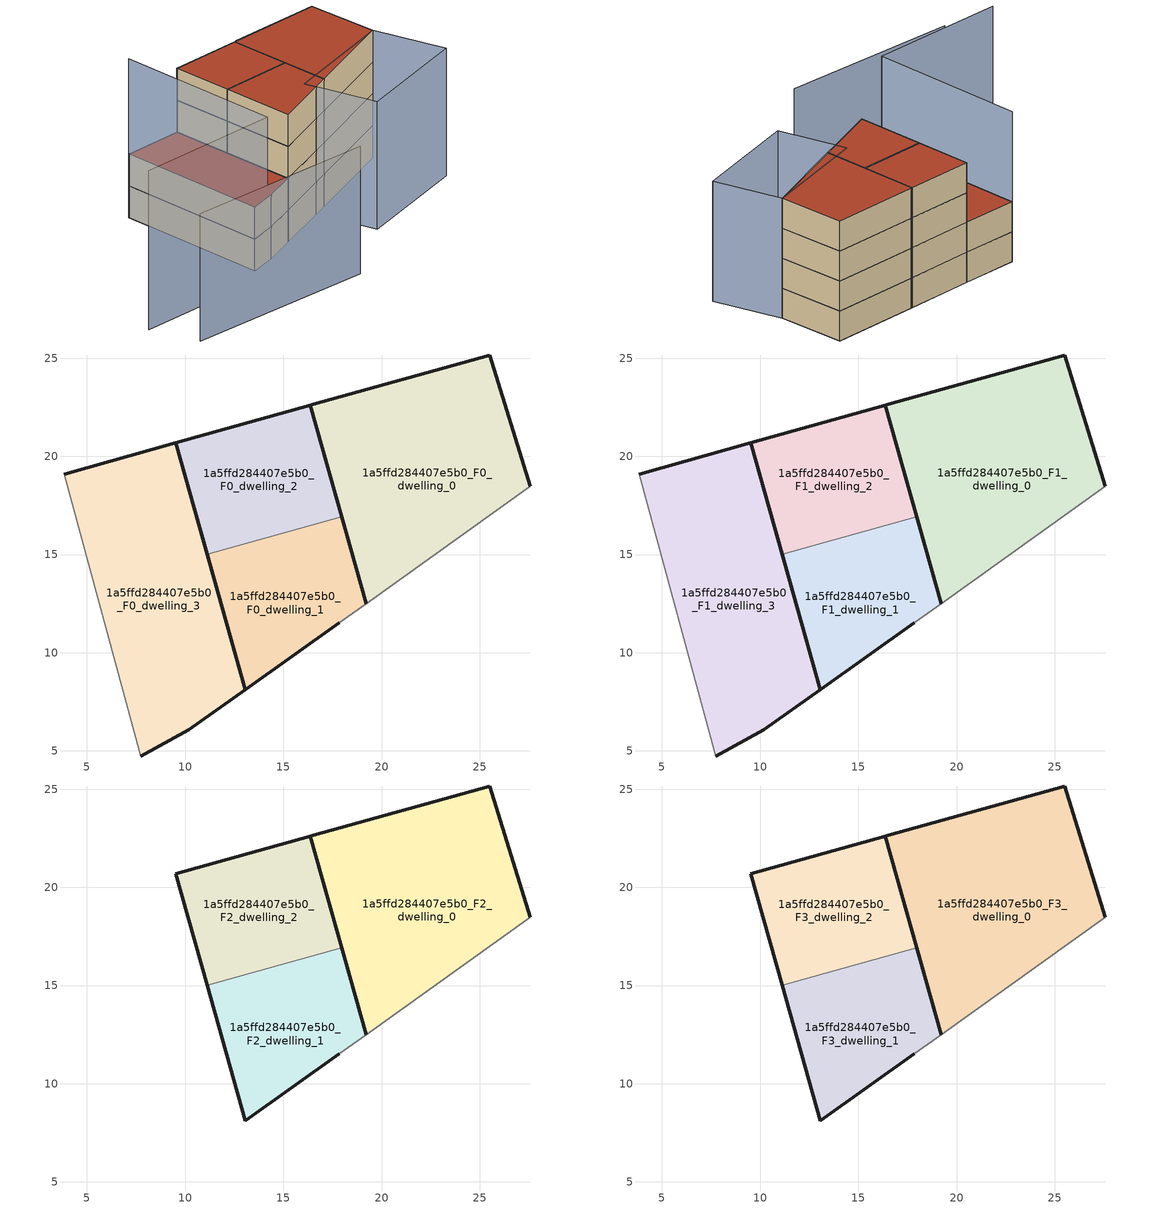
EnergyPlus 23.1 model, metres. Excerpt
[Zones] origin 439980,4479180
1a5ffd284407e5b0_F0_dwelling_0
 floor ground (EU_floor_Construction): 27.57,18.48 25.51,25.16 16.52,22.64 16.38,22.6 19.22,12.5 z0
 wall outside (EU_wall_Construction): 19.22,12.5 16.38,22.6 16.52,22.64 25.51,25.16 27.57,18.48 z0:3
 wall adiabatic (EU_wall_Construction): 27.57,18.48 19.22,12.5 z0:3
1a5ffd284407e5b0_F0_dwelling_1
 floor ground (EU_floor_Construction): 17.86,11.52 19.22,12.5 17.97,16.94 11.12,15.01 13.05,8.12 z0
 wall outside (EU_wall_Construction): 17.97,16.94 19.22,12.5 / 17.86,11.52 13.05,8.12 11.12,15.01 z0:3
 wall adiabatic (EU_wall_Construction): 19.22,12.5 17.86,11.52 z0:3
 wall to 1a5ffd284407e5b0_F0_dwelling_2 (EU_wall_Construction): 11.12,15.01 17.97,16.94 z0:3
1a5ffd284407e5b0_F0_dwelling_2
 floor ground (EU_floor_Construction): 17.97,16.94 16.38,22.6 9.53,20.68 11.12,15.01 z0
 wall outside (EU_wall_Construction): 11.12,15.01 9.53,20.68 16.38,22.6 17.97,16.94 z0:3
1a5ffd284407e5b0_F0_dwelling_3
 floor ground (EU_floor_Construction): 10.18,6.09 13.05,8.12 9.53,20.68 3.84,19.08 7.73,4.74 z0
 wall outside (EU_wall_Construction): 3.84,19.08 9.53,20.68 13.05,8.12 10.18,6.09 7.73,4.74 z0:3
 wall adiabatic (EU_wall_Construction): 7.73,4.74 3.84,19.08 z0:3
1a5ffd284407e5b0_F1_dwelling_0
 floor to 1a5ffd284407e5b0_F0_dwelling_0 (EU_floor_Construction): 27.57,18.48 25.51,25.16 16.52,22.64 16.38,22.6 19.22,12.5 z3
 wall outside (EU_wall_Construction): 19.22,12.5 16.38,22.6 16.52,22.64 25.51,25.16 27.57,18.48 z3:6
 wall adiabatic (EU_wall_Construction): 27.57,18.48 19.22,12.5 z3:6
1a5ffd284407e5b0_F1_dwelling_1
 floor to 1a5ffd284407e5b0_F0_dwelling_1 (EU_floor_Construction): 17.86,11.52 19.22,12.5 17.97,16.94 11.12,15.01 13.05,8.12 z3
 wall outside (EU_wall_Construction): 17.97,16.94 19.22,12.5 / 17.86,11.52 13.05,8.12 11.12,15.01 z3:6
 wall adiabatic (EU_wall_Construction): 19.22,12.5 17.86,11.52 z3:6
 wall to 1a5ffd284407e5b0_F1_dwelling_2 (EU_wall_Construction): 11.12,15.01 17.97,16.94 z3:6
1a5ffd284407e5b0_F1_dwelling_2
 floor to 1a5ffd284407e5b0_F0_dwelling_2 (EU_floor_Construction): 17.97,16.94 16.38,22.6 9.53,20.68 11.12,15.01 z3
 wall outside (EU_wall_Construction): 11.12,15.01 9.53,20.68 16.38,22.6 17.97,16.94 z3:6
1a5ffd284407e5b0_F1_dwelling_3
 floor to 1a5ffd284407e5b0_F0_dwelling_3 (EU_floor_Construction): 10.18,6.09 13.05,8.12 9.53,20.68 3.84,19.08 7.73,4.74 z3
 wall outside (EU_wall_Construction): 3.84,19.08 9.53,20.68 13.05,8.12 10.18,6.09 7.73,4.74 z3:6
 wall adiabatic (EU_wall_Construction): 7.73,4.74 3.84,19.08 z3:6
 roof outside (EU_roof_Construction): 9.53,20.68 13.05,8.12 10.18,6.09 7.73,4.74 3.84,19.08 z6
1a5ffd284407e5b0_F2_dwelling_0
 floor to 1a5ffd284407e5b0_F1_dwelling_0 (EU_floor_Construction): 27.57,18.48 25.51,25.16 16.52,22.64 16.38,22.6 19.22,12.5 z6
 wall outside (EU_wall_Construction): 19.22,12.5 16.38,22.6 16.52,22.64 25.51,25.16 27.57,18.48 z6:9
 wall adiabatic (EU_wall_Construction): 27.57,18.48 19.22,12.5 z6:9
1a5ffd284407e5b0_F2_dwelling_1
 floor to 1a5ffd284407e5b0_F1_dwelling_1 (EU_floor_Construction): 17.86,11.52 19.22,12.5 17.97,16.94 11.12,15.01 13.05,8.12 z6
 wall outside (EU_wall_Construction): 17.97,16.94 19.22,12.5 / 17.86,11.52 13.05,8.12 11.12,15.01 z6:9
 wall adiabatic (EU_wall_Construction): 19.22,12.5 17.86,11.52 z6:9
 wall to 1a5ffd284407e5b0_F2_dwelling_2 (EU_wall_Construction): 11.12,15.01 17.97,16.94 z6:9
1a5ffd284407e5b0_F2_dwelling_2
 floor to 1a5ffd284407e5b0_F1_dwelling_2 (EU_floor_Construction): 17.97,16.94 16.38,22.6 9.53,20.68 11.12,15.01 z6
 wall outside (EU_wall_Construction): 11.12,15.01 9.53,20.68 16.38,22.6 17.97,16.94 z6:9
1a5ffd284407e5b0_F3_dwelling_0
 floor to 1a5ffd284407e5b0_F2_dwelling_0 (EU_floor_Construction): 27.57,18.48 25.51,25.16 16.52,22.64 16.38,22.6 19.22,12.5 z9
 wall outside (EU_wall_Construction): 19.22,12.5 16.38,22.6 16.52,22.64 25.51,25.16 27.57,18.48 z9:12
 wall adiabatic (EU_wall_Construction): 27.57,18.48 19.22,12.5 z9:12
 roof outside (EU_roof_Construction): 25.51,25.16 27.57,18.48 19.22,12.5 16.38,22.6 16.52,22.64 z12
1a5ffd284407e5b0_F3_dwelling_1
 floor to 1a5ffd284407e5b0_F2_dwelling_1 (EU_floor_Construction): 17.86,11.52 19.22,12.5 17.97,16.94 11.12,15.01 13.05,8.12 z9
 wall outside (EU_wall_Construction): 17.97,16.94 19.22,12.5 / 17.86,11.52 13.05,8.12 11.12,15.01 z9:12
 wall adiabatic (EU_wall_Construction): 19.22,12.5 17.86,11.52 z9:12
 wall to 1a5ffd284407e5b0_F3_dwelling_2 (EU_wall_Construction): 11.12,15.01 17.97,16.94 z9:12
 roof outside (EU_roof_Construction): 17.97,16.94 19.22,12.5 17.86,11.52 13.05,8.12 11.12,15.01 z12
1a5ffd284407e5b0_F3_dwelling_2
 floor to 1a5ffd284407e5b0_F2_dwelling_2 (EU_floor_Construction): 17.97,16.94 16.38,22.6 9.53,20.68 11.12,15.01 z9
 wall outside (EU_wall_Construction): 11.12,15.01 9.53,20.68 16.38,22.6 17.97,16.94 z9:12
 roof outside (EU_roof_Construction): 16.38,22.6 17.97,16.94 11.12,15.01 9.53,20.68 z12
shading: -3.13,-4.51 15.15,-0.27 / 20.81,6.37 17.26,12.57 / 17.26,12.57 27.57,18.48 / 27.57,18.48 31.12,12.29 / 31.12,12.29 20.81,6.37 z0:12; 3.84,19.08 8.12,3.31 / 8.12,3.31 -5.78,-0.46 z0:15
[Building]
EU S2 Campaign: North Axis=0; Terrain=City; Solar Distribution=FullExterior
[Site:Location]
Madrid: Latitude=40.5; Longitude=-3.5; Time Zone=1; Elevation=609
[SizingPeriod:WeatherFileDays]
AnnualSizingPeriod: Begin Month=1; Begin Day of Month=1; End Month=12; End Day of Month=31; Day of Week for Start Day=Monday; Use Weather File Daylight Saving Period=No; Use Weather File Rain and Snow Indicators=No
[MATERIAL]
EU_InternalMass_Material: Roughness=MediumRough; Thickness=0.1; Conductivity=1; Density=1800; Specific Heat=900; Thermal Absorptance=0.9; Solar Absorptance=0.7; Visible Absorptance=0.7
[MATERIAL:NOMASS] Roughness=MediumRough; Thermal Absorptance=0.9; Solar Absorptance=0.7; Visible Absorptance=0.7
Name | Thermal Resistance
EU_wall_NoMass | 0.609216
EU_roof_NoMass | 0.513268
EU_floor_NoMass | 0.568163
[CONSTRUCTION]
EU_wall_Construction: EU_wall_NoMass
EU_roof_Construction: EU_roof_NoMass
EU_floor_Construction: EU_floor_NoMass
EU_InternalMass_Construction: EU_InternalMass_Material
[ZONE] Type=1; Multiplier=1; Ceiling Height=autocalculate; Floor Area=autocalculate; Part of Total Floor Area=Yes
Name | Volume
1a5ffd284407e5b0_F0_dwelling_0; 1a5ffd284407e5b0_F1_dwelling_0; 1a5ffd284407e5b0_F2_dwelling_0; 1a5ffd284407e5b0_F3_dwelling_0 | 251.455
1a5ffd284407e5b0_F0_dwelling_1 | 125.738
1a5ffd284407e5b0_F1_dwelling_1; 1a5ffd284407e5b0_F2_dwelling_1; 1a5ffd284407e5b0_F3_dwelling_1 | 125.739
1a5ffd284407e5b0_F0_dwelling_2; 1a5ffd284407e5b0_F1_dwelling_2; 1a5ffd284407e5b0_F2_dwelling_2; 1a5ffd284407e5b0_F3_dwelling_2 | 125.715
1a5ffd284407e5b0_F0_dwelling_3; 1a5ffd284407e5b0_F1_dwelling_3 | 251.416
[INTERNALMASS] Construction=EU_InternalMass_Construction
Name | Zone or ZoneList | Surface Area
1a5ffd284407e5b0_F0_dwelling_0_EU_InternalMass | 1a5ffd284407e5b0_F0_dwelling_0 | 83.8183
1a5ffd284407e5b0_F0_dwelling_1_EU_InternalMass | 1a5ffd284407e5b0_F0_dwelling_1 | 41.9127
1a5ffd284407e5b0_F0_dwelling_2_EU_InternalMass | 1a5ffd284407e5b0_F0_dwelling_2 | 41.9051
1a5ffd284407e5b0_F0_dwelling_3_EU_InternalMass | 1a5ffd284407e5b0_F0_dwelling_3 | 83.8053
1a5ffd284407e5b0_F1_dwelling_0_EU_InternalMass | 1a5ffd284407e5b0_F1_dwelling_0 | 83.8183
1a5ffd284407e5b0_F1_dwelling_1_EU_InternalMass | 1a5ffd284407e5b0_F1_dwelling_1 | 41.9127
1a5ffd284407e5b0_F1_dwelling_2_EU_InternalMass | 1a5ffd284407e5b0_F1_dwelling_2 | 41.9051
1a5ffd284407e5b0_F1_dwelling_3_EU_InternalMass | 1a5ffd284407e5b0_F1_dwelling_3 | 83.8053
1a5ffd284407e5b0_F2_dwelling_0_EU_InternalMass | 1a5ffd284407e5b0_F2_dwelling_0 | 83.8251
1a5ffd284407e5b0_F2_dwelling_1_EU_InternalMass | 1a5ffd284407e5b0_F2_dwelling_1 | 83.8079
1a5ffd284407e5b0_F2_dwelling_2_EU_InternalMass | 1a5ffd284407e5b0_F2_dwelling_2 | 83.818
1a5ffd284407e5b0_F3_dwelling_0_EU_InternalMass | 1a5ffd284407e5b0_F3_dwelling_0 | 83.8251
1a5ffd284407e5b0_F3_dwelling_1_EU_InternalMass | 1a5ffd284407e5b0_F3_dwelling_1 | 83.8079
1a5ffd284407e5b0_F3_dwelling_2_EU_InternalMass | 1a5ffd284407e5b0_F3_dwelling_2 | 83.818
[OTHEREQUIPMENT] Fuel Type=Electricity; Design Level Calculation Method=Watts/Area; Power per Zone Floor Area=1; Fraction Latent=0; Fraction Radiant=0; Fraction Lost=0; Carbon Dioxide Generation Rate=0; EndUse Subcategory=EU_Step8_InternalGains
Name | Zone or ZoneList or Space or SpaceList | Schedule
EU_Step8_InternalGain_1a5ffd284407e5b0_F0_dwelling_0_f000 | 1a5ffd284407e5b0_F0_dwelling_0 | EU_Step8_GainSchedule_1a5ffd284407e5b0_F0_dwelling_0_f000
EU_Step8_InternalGain_1a5ffd284407e5b0_F0_dwelling_1_f000 | 1a5ffd284407e5b0_F0_dwelling_1 | EU_Step8_GainSchedule_1a5ffd284407e5b0_F0_dwelling_1_f000
EU_Step8_InternalGain_1a5ffd284407e5b0_F0_dwelling_2_f000 | 1a5ffd284407e5b0_F0_dwelling_2 | EU_Step8_GainSchedule_1a5ffd284407e5b0_F0_dwelling_2_f000
EU_Step8_InternalGain_1a5ffd284407e5b0_F0_dwelling_3_f000 | 1a5ffd284407e5b0_F0_dwelling_3 | EU_Step8_GainSchedule_1a5ffd284407e5b0_F0_dwelling_3_f000
EU_Step8_InternalGain_1a5ffd284407e5b0_F1_dwelling_0_f000 | 1a5ffd284407e5b0_F1_dwelling_0 | EU_Step8_GainSchedule_1a5ffd284407e5b0_F1_dwelling_0_f000
EU_Step8_InternalGain_1a5ffd284407e5b0_F1_dwelling_1_f000 | 1a5ffd284407e5b0_F1_dwelling_1 | EU_Step8_GainSchedule_1a5ffd284407e5b0_F1_dwelling_1_f000
EU_Step8_InternalGain_1a5ffd284407e5b0_F1_dwelling_2_f000 | 1a5ffd284407e5b0_F1_dwelling_2 | EU_Step8_GainSchedule_1a5ffd284407e5b0_F1_dwelling_2_f000
EU_Step8_InternalGain_1a5ffd284407e5b0_F1_dwelling_3_f000 | 1a5ffd284407e5b0_F1_dwelling_3 | EU_Step8_GainSchedule_1a5ffd284407e5b0_F1_dwelling_3_f000
EU_Step8_InternalGain_1a5ffd284407e5b0_F2_dwelling_0_f000 | 1a5ffd284407e5b0_F2_dwelling_0 | EU_Step8_GainSchedule_1a5ffd284407e5b0_F2_dwelling_0_f000
EU_Step8_InternalGain_1a5ffd284407e5b0_F2_dwelling_1_f000 | 1a5ffd284407e5b0_F2_dwelling_1 | EU_Step8_GainSchedule_1a5ffd284407e5b0_F2_dwelling_1_f000
EU_Step8_InternalGain_1a5ffd284407e5b0_F2_dwelling_2_f000 | 1a5ffd284407e5b0_F2_dwelling_2 | EU_Step8_GainSchedule_1a5ffd284407e5b0_F2_dwelling_2_f000
EU_Step8_InternalGain_1a5ffd284407e5b0_F3_dwelling_0_f000 | 1a5ffd284407e5b0_F3_dwelling_0 | EU_Step8_GainSchedule_1a5ffd284407e5b0_F3_dwelling_0_f000
EU_Step8_InternalGain_1a5ffd284407e5b0_F3_dwelling_1_f000 | 1a5ffd284407e5b0_F3_dwelling_1 | EU_Step8_GainSchedule_1a5ffd284407e5b0_F3_dwelling_1_f000
EU_Step8_InternalGain_1a5ffd284407e5b0_F3_dwelling_2_f000 | 1a5ffd284407e5b0_F3_dwelling_2 | EU_Step8_GainSchedule_1a5ffd284407e5b0_F3_dwelling_2_f000
[ZONEVENTILATION:DESIGNFLOWRATE] Schedule=EU_AlwaysOn; Design Flow Rate Calculation Method=AirChanges/Hour; Air Changes per Hour=0.752966; Ventilation Type=Natural; Fan Pressure Rise=0; Fan Total Efficiency=1; Constant Term Coefficient=1; Temperature Term Coefficient=0; Velocity Term Coefficient=0; Velocity Squared Term Coefficient=0; Minimum Indoor Temperature=-100; Maximum Indoor Temperature=100; Delta Temperature=-100; Minimum Outdoor Temperature=-100; Maximum Outdoor Temperature=100; Maximum Wind Speed=40
Name | Zone or ZoneList or Space or SpaceList
EU_ConstantAir_1a5ffd284407e5b0_F0_dwelling_0 | 1a5ffd284407e5b0_F0_dwelling_0
EU_ConstantAir_1a5ffd284407e5b0_F0_dwelling_1 | 1a5ffd284407e5b0_F0_dwelling_1
EU_ConstantAir_1a5ffd284407e5b0_F0_dwelling_2 | 1a5ffd284407e5b0_F0_dwelling_2
EU_ConstantAir_1a5ffd284407e5b0_F0_dwelling_3 | 1a5ffd284407e5b0_F0_dwelling_3
EU_ConstantAir_1a5ffd284407e5b0_F1_dwelling_0 | 1a5ffd284407e5b0_F1_dwelling_0
EU_ConstantAir_1a5ffd284407e5b0_F1_dwelling_1 | 1a5ffd284407e5b0_F1_dwelling_1
EU_ConstantAir_1a5ffd284407e5b0_F1_dwelling_2 | 1a5ffd284407e5b0_F1_dwelling_2
EU_ConstantAir_1a5ffd284407e5b0_F1_dwelling_3 | 1a5ffd284407e5b0_F1_dwelling_3
EU_ConstantAir_1a5ffd284407e5b0_F2_dwelling_0 | 1a5ffd284407e5b0_F2_dwelling_0
EU_ConstantAir_1a5ffd284407e5b0_F2_dwelling_1 | 1a5ffd284407e5b0_F2_dwelling_1
EU_ConstantAir_1a5ffd284407e5b0_F2_dwelling_2 | 1a5ffd284407e5b0_F2_dwelling_2
EU_ConstantAir_1a5ffd284407e5b0_F3_dwelling_0 | 1a5ffd284407e5b0_F3_dwelling_0
EU_ConstantAir_1a5ffd284407e5b0_F3_dwelling_1 | 1a5ffd284407e5b0_F3_dwelling_1
EU_ConstantAir_1a5ffd284407e5b0_F3_dwelling_2 | 1a5ffd284407e5b0_F3_dwelling_2
[HVACTEMPLATE:THERMOSTAT] Constant Heating Setpoint=20; Constant Cooling Setpoint=50
EU_HeatOnly_1a5ffd284407e5b0_F0_dwelling_0; EU_HeatOnly_1a5ffd284407e5b0_F0_dwelling_1; EU_HeatOnly_1a5ffd284407e5b0_F0_dwelling_2; EU_HeatOnly_1a5ffd284407e5b0_F0_dwelling_3; EU_HeatOnly_1a5ffd284407e5b0_F1_dwelling_0; EU_HeatOnly_1a5ffd284407e5b0_F1_dwelling_1; EU_HeatOnly_1a5ffd284407e5b0_F1_dwelling_2; EU_HeatOnly_1a5ffd284407e5b0_F1_dwelling_3; EU_HeatOnly_1a5ffd284407e5b0_F2_dwelling_0; EU_HeatOnly_1a5ffd284407e5b0_F2_dwelling_1; EU_HeatOnly_1a5ffd284407e5b0_F2_dwelling_2; EU_HeatOnly_1a5ffd284407e5b0_F3_dwelling_0; EU_HeatOnly_1a5ffd284407e5b0_F3_dwelling_1; EU_HeatOnly_1a5ffd284407e5b0_F3_dwelling_2
[HVACTEMPLATE:ZONE:IDEALLOADSAIRSYSTEM] System Availability Schedule=EU_AlwaysOn; Maximum Heating Supply Air Temperature=50; Minimum Cooling Supply Air Temperature=13; Maximum Heating Supply Air Humidity Ratio=0.0156; Minimum Cooling Supply Air Humidity Ratio=0.0077; Heating Limit=NoLimit; Cooling Limit=NoLimit; Heating Availability Schedule=EU_AlwaysOn; Cooling Availability Schedule=EU_CoolingOff; Dehumidification Control Type=ConstantSensibleHeatRatio; Cooling Sensible Heat Ratio=0.7; Dehumidification Setpoint=60; Humidification Control Type=None; Humidification Setpoint=30; Outdoor Air Method=None; Outdoor Air Flow Rate per Person=0.00944; Outdoor Air Flow Rate per Zone Floor Area=0; Outdoor Air Flow Rate per Zone=0; Demand Controlled Ventilation Type=None; Outdoor Air Economizer Type=NoEconomizer; Heat Recovery Type=None; Sensible Heat Recovery Effectiveness=0.7; Latent Heat Recovery Effectiveness=0.65
Name | Template Thermostat
1a5ffd284407e5b0_F0_dwelling_0 | EU_HeatOnly_1a5ffd284407e5b0_F0_dwelling_0
1a5ffd284407e5b0_F0_dwelling_1 | EU_HeatOnly_1a5ffd284407e5b0_F0_dwelling_1
1a5ffd284407e5b0_F0_dwelling_2 | EU_HeatOnly_1a5ffd284407e5b0_F0_dwelling_2
1a5ffd284407e5b0_F0_dwelling_3 | EU_HeatOnly_1a5ffd284407e5b0_F0_dwelling_3
1a5ffd284407e5b0_F1_dwelling_0 | EU_HeatOnly_1a5ffd284407e5b0_F1_dwelling_0
1a5ffd284407e5b0_F1_dwelling_1 | EU_HeatOnly_1a5ffd284407e5b0_F1_dwelling_1
1a5ffd284407e5b0_F1_dwelling_2 | EU_HeatOnly_1a5ffd284407e5b0_F1_dwelling_2
1a5ffd284407e5b0_F1_dwelling_3 | EU_HeatOnly_1a5ffd284407e5b0_F1_dwelling_3
1a5ffd284407e5b0_F2_dwelling_0 | EU_HeatOnly_1a5ffd284407e5b0_F2_dwelling_0
1a5ffd284407e5b0_F2_dwelling_1 | EU_HeatOnly_1a5ffd284407e5b0_F2_dwelling_1
1a5ffd284407e5b0_F2_dwelling_2 | EU_HeatOnly_1a5ffd284407e5b0_F2_dwelling_2
1a5ffd284407e5b0_F3_dwelling_0 | EU_HeatOnly_1a5ffd284407e5b0_F3_dwelling_0
1a5ffd284407e5b0_F3_dwelling_1 | EU_HeatOnly_1a5ffd284407e5b0_F3_dwelling_1
1a5ffd284407e5b0_F3_dwelling_2 | EU_HeatOnly_1a5ffd284407e5b0_F3_dwelling_2
[SIZING:ZONE] Zone Cooling Design Supply Air Temperature Input Method=SupplyAirTemperature; Zone Cooling Design Supply Air Temperature=13; Zone Heating Design Supply Air Temperature Input Method=SupplyAirTemperature; Zone Heating Design Supply Air Temperature=50; Zone Cooling Design Supply Air Humidity Ratio=0.008; Zone Heating Design Supply Air Humidity Ratio=0.008; Cooling Design Air Flow Method=DesignDay; Cooling Design Air Flow Rate=0; Cooling Minimum Air Flow per Zone Floor Area=0.000762; Cooling Minimum Air Flow=0; Cooling Minimum Air Flow Fraction=0.2; Heating Design Air Flow Method=DesignDay; Heating Design Air Flow Rate=0; Heating Maximum Air Flow per Zone Floor Area=0.002032; Heating Maximum Air Flow=0.141576; Heating Maximum Air Flow Fraction=0.3; Account for Dedicated Outdoor Air System=No; Dedicated Outdoor Air System Control Strategy=NeutralSupplyAir; Dedicated Outdoor Air Low Setpoint Temperature for Design=autosize; Dedicated Outdoor Air High Setpoint Temperature for Design=autosize; Zone Load Sizing Method=Sensible Load Only No Latent Load; Zone Latent Cooling Design Supply Air Humidity Ratio Input Method=HumidityRatioDifference; Zone Cooling Design Supply Air Humidity Ratio Difference=0.005; Zone Latent Heating Design Supply Air Humidity Ratio Input Method=HumidityRatioDifference; Zone Humidification Design Supply Air Humidity Ratio Difference=0.005
1a5ffd284407e5b0_F0_dwelling_0; 1a5ffd284407e5b0_F0_dwelling_1; 1a5ffd284407e5b0_F0_dwelling_2; 1a5ffd284407e5b0_F0_dwelling_3; 1a5ffd284407e5b0_F1_dwelling_0; 1a5ffd284407e5b0_F1_dwelling_1; 1a5ffd284407e5b0_F1_dwelling_2; 1a5ffd284407e5b0_F1_dwelling_3; 1a5ffd284407e5b0_F2_dwelling_0; 1a5ffd284407e5b0_F2_dwelling_1; 1a5ffd284407e5b0_F2_dwelling_2; 1a5ffd284407e5b0_F3_dwelling_0; 1a5ffd284407e5b0_F3_dwelling_1; 1a5ffd284407e5b0_F3_dwelling_2
[SCHEDULE:CONSTANT]
Name | Hourly Value
EU_AlwaysOn | 1
EU_CoolingOff | 0
[SCHEDULE:FILE] Column Number=1; Rows to Skip at Top=0; Number of Hours of Data=8760; Column Separator=Comma; Interpolate to Timestep=No; Minutes per Item=60; Adjust Schedule for Daylight Savings=Yes
Name | File
EU_Step8_GainSchedule_1a5ffd284407e5b0_F0_dwelling_0_f000 | ../../schedules/1a5ffd284407e5b0/1a5ffd284407e5b0_F0_dwelling_0_f000_gain.csv
EU_Step8_GainSchedule_1a5ffd284407e5b0_F0_dwelling_1_f000 | ../../schedules/1a5ffd284407e5b0/1a5ffd284407e5b0_F0_dwelling_1_f000_gain.csv
EU_Step8_GainSchedule_1a5ffd284407e5b0_F0_dwelling_2_f000 | ../../schedules/1a5ffd284407e5b0/1a5ffd284407e5b0_F0_dwelling_2_f000_gain.csv
EU_Step8_GainSchedule_1a5ffd284407e5b0_F0_dwelling_3_f000 | ../../schedules/1a5ffd284407e5b0/1a5ffd284407e5b0_F0_dwelling_3_f000_gain.csv
EU_Step8_GainSchedule_1a5ffd284407e5b0_F1_dwelling_0_f000 | ../../schedules/1a5ffd284407e5b0/1a5ffd284407e5b0_F1_dwelling_0_f000_gain.csv
EU_Step8_GainSchedule_1a5ffd284407e5b0_F1_dwelling_1_f000 | ../../schedules/1a5ffd284407e5b0/1a5ffd284407e5b0_F1_dwelling_1_f000_gain.csv
EU_Step8_GainSchedule_1a5ffd284407e5b0_F1_dwelling_2_f000 | ../../schedules/1a5ffd284407e5b0/1a5ffd284407e5b0_F1_dwelling_2_f000_gain.csv
EU_Step8_GainSchedule_1a5ffd284407e5b0_F1_dwelling_3_f000 | ../../schedules/1a5ffd284407e5b0/1a5ffd284407e5b0_F1_dwelling_3_f000_gain.csv
EU_Step8_GainSchedule_1a5ffd284407e5b0_F2_dwelling_0_f000 | ../../schedules/1a5ffd284407e5b0/1a5ffd284407e5b0_F2_dwelling_0_f000_gain.csv
EU_Step8_GainSchedule_1a5ffd284407e5b0_F2_dwelling_1_f000 | ../../schedules/1a5ffd284407e5b0/1a5ffd284407e5b0_F2_dwelling_1_f000_gain.csv
EU_Step8_GainSchedule_1a5ffd284407e5b0_F2_dwelling_2_f000 | ../../schedules/1a5ffd284407e5b0/1a5ffd284407e5b0_F2_dwelling_2_f000_gain.csv
EU_Step8_GainSchedule_1a5ffd284407e5b0_F3_dwelling_0_f000 | ../../schedules/1a5ffd284407e5b0/1a5ffd284407e5b0_F3_dwelling_0_f000_gain.csv
EU_Step8_GainSchedule_1a5ffd284407e5b0_F3_dwelling_1_f000 | ../../schedules/1a5ffd284407e5b0/1a5ffd284407e5b0_F3_dwelling_1_f000_gain.csv
EU_Step8_GainSchedule_1a5ffd284407e5b0_F3_dwelling_2_f000 | ../../schedules/1a5ffd284407e5b0/1a5ffd284407e5b0_F3_dwelling_2_f000_gain.csv
